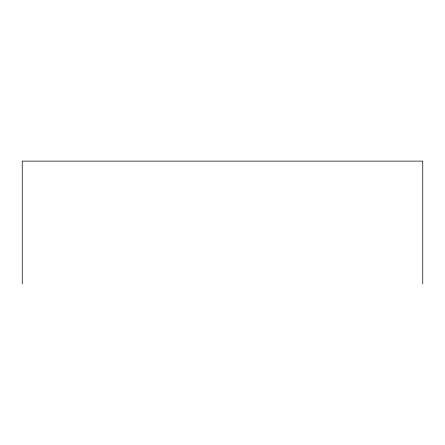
<?xml version="1.0" encoding="UTF-8"?>
<svg xmlns="http://www.w3.org/2000/svg" width="445" height="445" viewBox="0 0 445 445"><rect width="100%" height="100%" fill="white"/><g stroke="black" fill="none" stroke-linecap="round" stroke-linejoin="round"><path stroke-width="0.67" d="M422.75 283.882L422.75 161.118L22.25 161.118L22.25 283.882"/></g></svg>
